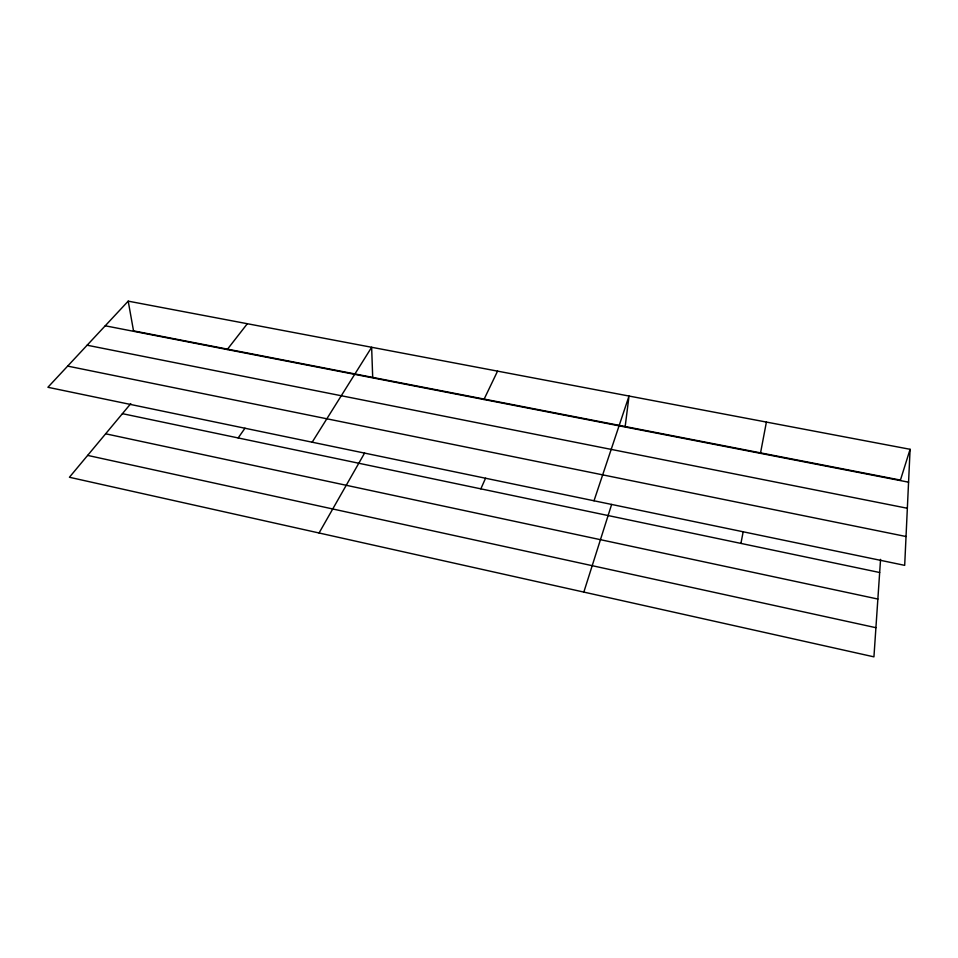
<?xml version="1.0" encoding="UTF-8"?>
<svg xmlns="http://www.w3.org/2000/svg" width="958" height="958" viewBox="0 0 958 958"><rect width="100%" height="100%" fill="white"/><g stroke="black" fill="none" stroke-linecap="round" stroke-linejoin="round"><path stroke-width="1.44" d="M910.1 449.302L904.687 565.352L47.9 387.283L128.204 301.147L910.1 449.302L900.436 480.09L133.521 330.857L128.204 301.147M880.558 559.376L873.935 656.853L69.419 477.264L130.767 403.641M625.179 426.526L629.023 396.037L594.008 500.783M760.46 453.35L766.4 422.071M740.929 543.402L743.168 531.762M583.829 592.092L611.635 504.423M480.844 488.855L485.562 478.21M483.946 399.522L497.561 371.129M319.062 532.983L364.591 453.074M312.164 442.213L371.644 347.275L372.698 377.392M238.159 437.938L244.985 428.214M227.226 349.538L247.332 323.72M105.224 325.792L908.567 482.185M87.118 345.215L907.346 508.267M67.647 366.1L906.029 536.516M122.42 413.664L879.672 572.513M105.643 433.794L877.863 599.049M87.633 455.397L875.923 627.694"/></g></svg>
